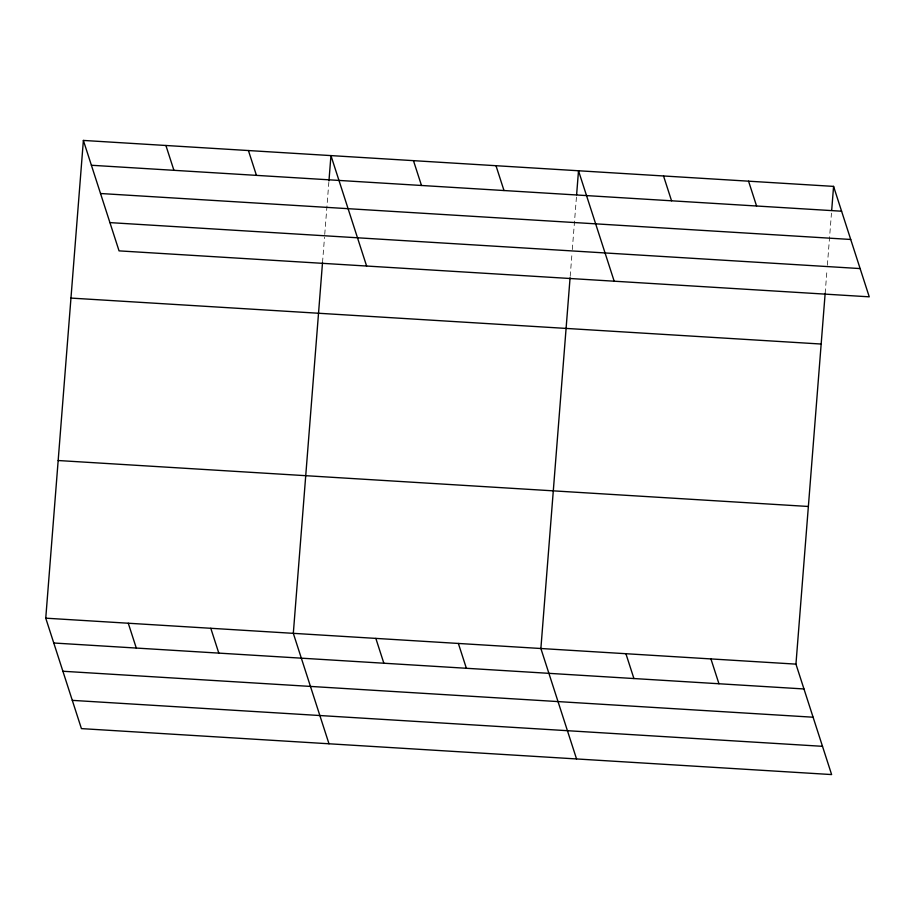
<?xml version="1.0" encoding="UTF-8"?>
<svg xmlns="http://www.w3.org/2000/svg" width="915" height="915" viewBox="0 0 915 915"><rect width="100%" height="100%" fill="white"/><g stroke="black" fill="none" stroke-linecap="round" stroke-linejoin="round"><path stroke-width="0.69" stroke-dasharray="4.58 3.43" d="M322.515 262.582L324.516 237.237M324.734 234.423L328.84 182.348M570.194 276.33L572.081 252.403M572.298 249.589L576.519 196.096M825.158 293.372L827.034 269.445M827.366 265.213L831.472 213.138"/><path stroke-width="1.37" d="M825.158 293.372L795.947 664.13L831.621 774.57L81.424 728.615L45.75 618.174L83.379 140.43L833.576 186.386L869.25 296.826L119.053 250.87L83.379 140.43M322.515 262.582L293.315 633.34L328.988 743.781M328.954 180.93L330.944 155.596L366.618 266.036M570.079 277.748L540.879 648.506L576.553 758.947M576.622 194.689L578.509 170.762L614.182 281.202M831.689 210.324L833.576 186.386M91.397 165.26L841.594 211.216M100.524 193.511L850.721 239.467M109.926 222.619L860.123 268.575M70.958 298.084L821.167 344.04M58.171 460.519L808.368 506.475M45.75 618.174L795.947 664.13M53.768 643.005L803.976 688.961M62.895 671.255L813.092 717.211M72.296 700.364L822.494 746.32M748.562 181.181L756.579 206.012M663.535 175.977L671.553 200.808M710.932 658.926L718.95 683.757M495.987 165.707L504.005 190.537M625.906 653.71L633.923 678.541M413.466 160.651L421.483 185.482M458.358 643.451L466.375 668.282M248.422 150.54L256.44 175.371M375.836 638.395L383.854 663.226M165.901 145.485L173.919 170.316M210.793 628.285L218.811 653.116M128.272 623.229L136.289 648.06"/></g></svg>
